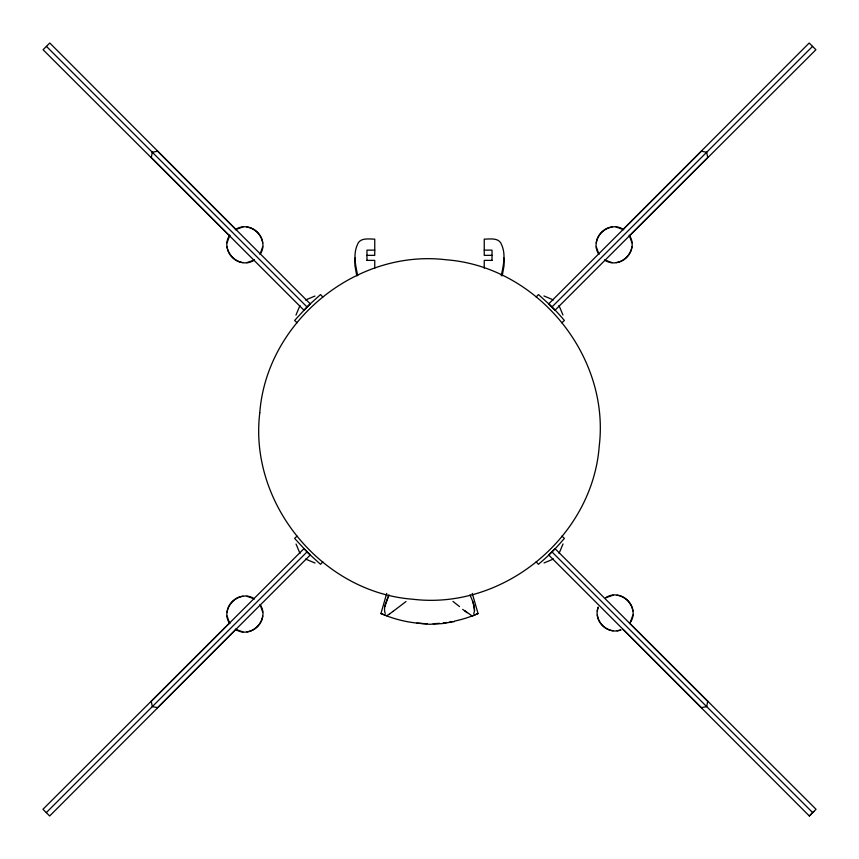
<?xml version="1.0" encoding="UTF-8"?>
<svg xmlns="http://www.w3.org/2000/svg" width="859" height="859" viewBox="0 0 859 859"><rect width="100%" height="100%" fill="white"/><g stroke="black" fill="none" stroke-linecap="round" stroke-linejoin="round"><path stroke-width="1.29" d="M355.207 257.861L354.917 265.581L356.786 275.814M389.02 594.922C386.808 600.656 382.889 607.227 385.229 613.476M501.269 275.718C503.32 265.689 506.058 254.629 501.624 244.804C499.219 237.32 490.178 239.103 484.24 239.146L484.24 255.348L492.024 255.348M502.204 275.814L504.072 265.581L503.782 257.861M254.414 259.998C239.382 270.488 219.206 250.334 229.707 235.291M262.682 246.834L260.052 254.35C270.564 239.307 250.388 219.142 235.355 229.654L242.872 227.023M227.109 616.086L229.74 623.602C219.217 608.569 239.403 588.394 254.436 598.906L246.909 596.275M262.704 612.07L260.073 604.553C270.574 619.586 250.409 639.751 235.377 629.25L242.893 631.88M596.318 246.834L598.948 254.35C588.426 239.317 608.612 219.142 623.645 229.654L616.118 227.023M631.913 242.818L629.282 235.291C639.783 250.334 619.618 270.488 604.586 259.998L612.102 262.629M597.306 610.985L598.197 607.077C592.893 620.477 607.614 635.209 621.025 629.905L617.106 630.785M632.9 615.001L630.27 622.517C640.782 607.485 620.617 587.32 605.574 597.821L613.101 595.19M227.077 242.818L229.718 235.291M227.098 612.07C228 603.984 234.797 597.177 242.893 596.275M262.704 616.086C261.802 624.171 255.005 630.978 246.909 631.87M596.307 242.818C597.209 234.722 604.006 227.925 612.102 227.023M631.913 246.834C631.011 254.919 624.214 261.727 616.118 262.618M384.832 606.637L388.515 596.114M386.711 593.429L380.945 613.53L386.775 615.753L389.481 613.992M473.771 613.723C476.058 607.367 472.332 600.688 469.98 594.879M295.979 315.06L299.941 305.589M563.021 543.951L559.059 553.421M536.188 297.01L538.453 294.551L550.555 305.493A201.919 201.919 0 0 1 561.732 317.368L564.384 320.471L561.915 322.748M322.801 561.85L320.536 564.32L308.435 553.368L294.605 538.389L297.085 536.123M622.915 229.632L809.199 43.014L815.91 49.736L629.293 236.021M235.946 629.368L49.661 815.986L42.95 809.275L229.568 622.99M813.784 811.53L809.339 815.986L623.054 629.368M46.3 812.625L307.146 551.779M551.843 307.082L812.56 46.375M809.339 815.986L816.05 809.275L629.422 622.99M406.028 601.536L392.874 611.522M254.414 259.987L246.887 262.618M305.503 300.016L314.974 296.054M553.497 558.984L544.026 562.956M472.278 593.429L478.044 613.53L472.214 616.053L464.698 610.609M454.314 621.626L441.966 623.613L429.5 624.289L417.023 623.097M374.749 250.13L366.965 250.13L366.965 260.46M484.24 250.13L492.024 250.13L492.024 260.46M366.965 255.348L374.749 255.348L374.749 239.146C368.822 239.103 359.771 237.32 357.365 244.804C352.931 254.629 355.669 265.689 357.72 275.718M366.965 260.374L374.749 260.374L374.749 268.137M492.024 260.374L484.24 260.374L484.24 268.137M242.872 262.618C234.775 261.737 227.979 254.919 227.087 246.834M613.101 630.785C605.004 629.905 598.197 623.097 597.306 615.001M246.887 227.023C254.983 227.925 261.78 234.722 262.682 242.818M617.106 595.19C625.202 596.092 632.009 602.889 632.9 610.985M543.951 295.979L553.421 299.941M315.049 563.021L305.579 559.069M459.511 606.583L452.972 601.429M561.915 536.123L564.384 538.389L559.026 544.552A201.79 201.79 0 0 1 544.617 558.962L538.453 564.32L536.188 561.85M297.085 322.748L294.605 320.471L308.435 305.493L320.536 294.551L322.801 297.01M46.429 46.375L307.146 307.082M551.843 551.779L812.689 812.625M229.697 236.01L43.079 49.736L49.79 43.014L236.075 229.632M558.984 305.503L562.946 314.974M300.016 553.497L296.054 544.037M472.998 601.966L474.64 610.792M467.124 612.735A768.333 8.16 41.2 0 1 462.7 609.375M393.068 611.372A752.581 1.943 -37.4 0 1 389.61 613.895M478.044 613.53A120.443 120.443 0 0 1 454.304 621.164M451.855 621.648A120.443 120.443 0 0 1 449.397 622.088M446.927 622.474A120.443 120.443 0 0 1 443.212 622.958M439.486 623.323A120.443 120.443 0 0 1 433.237 623.677M427.041 623.709A120.443 120.443 0 0 1 380.988 613.53M259.783 412.792C248.756 503.288 321.878 592.388 412.792 599.228C503.288 610.255 592.388 537.122 599.217 446.218C610.244 355.723 537.122 266.623 446.208 259.783C355.712 248.756 266.612 321.878 259.783 412.792M152.311 152.258L151.281 157.551L303.989 310.249L310.314 303.914L157.616 151.216L152.311 152.258M707.709 701.32L706.678 706.613L701.374 707.644L548.676 554.946L555.011 548.622L707.709 701.32M303.989 548.622L151.281 701.32L152.311 706.613L157.616 707.644L310.314 554.946L303.989 548.622M701.374 151.216L548.676 303.914L555.011 310.249L707.709 157.551L706.678 152.258L701.374 151.216"/></g></svg>
